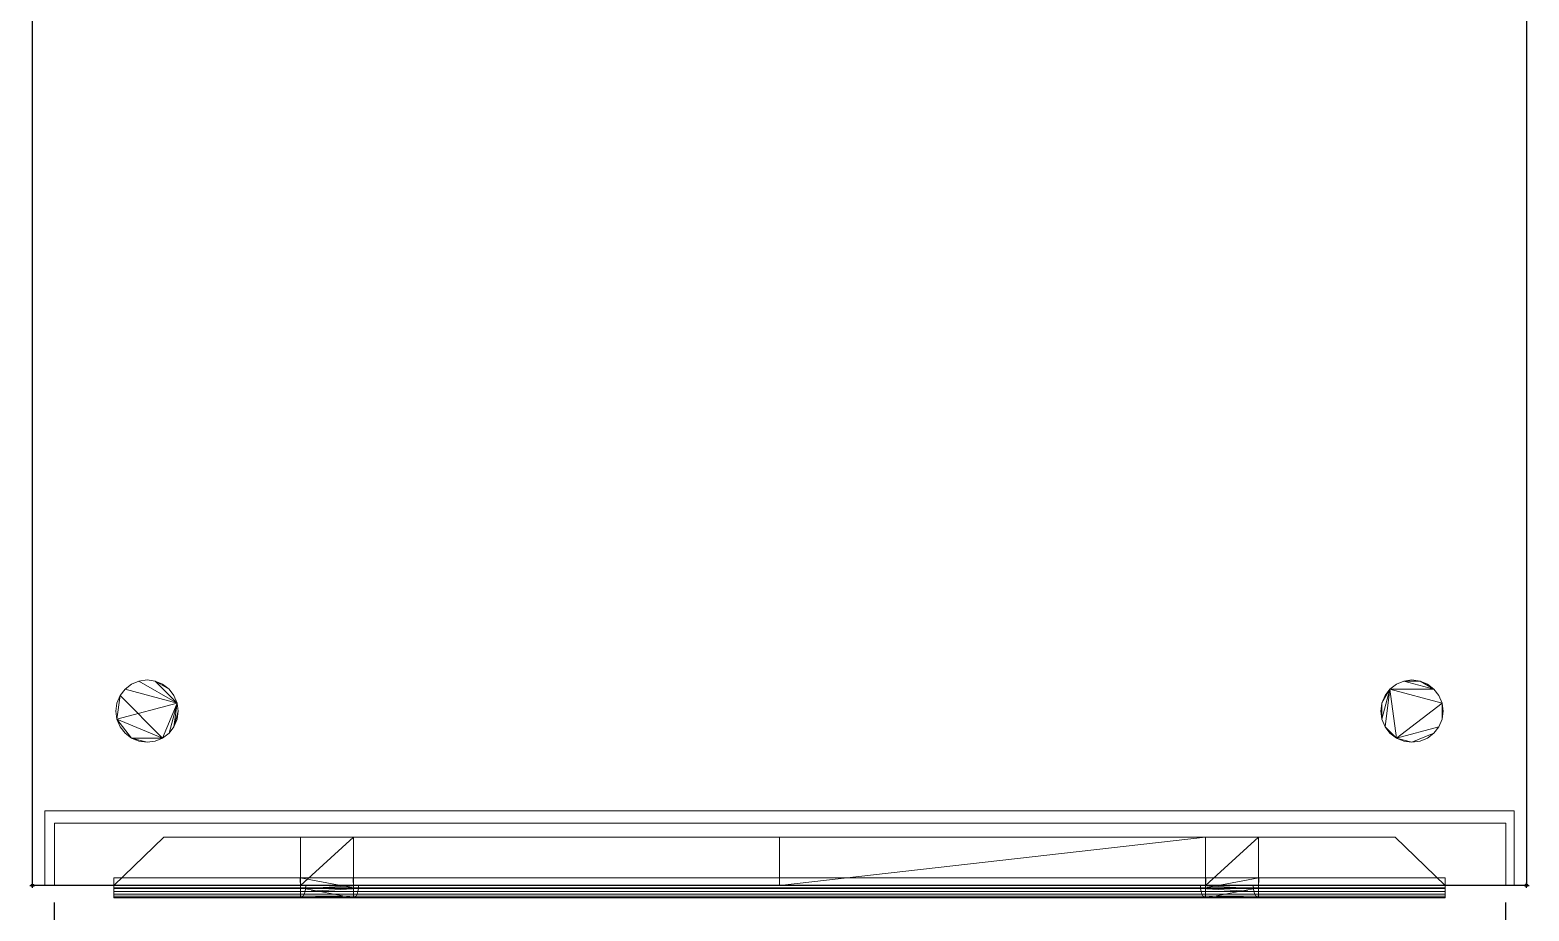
# Model space of a CAD drawing. Header units: millimetres. Extents: x -1 to 601, y -987 to 82.
# Drawn here: x -1 to 601, y -625 to -271 of the extents above; entities that cross this region are included whole.
import ezdxf

# ---------------------------------------------------------------- set-up
doc = ezdxf.new("R2010")
doc.units = ezdxf.units.MM
doc.header["$PDMODE"] = 34
doc.linetypes.add('NASCOSTA', pattern=[9.525, 6.35, -3.175])
for name, color, linetype in [('IQ_200_2D', 1, 'Continuous'), ('IQ_200_3D', 1, 'Continuous'), ('IQ_204_2D', 7, 'Continuous'), ('IQ_BLACK_3D', 250, 'Continuous'), ('IQ_BLUE_3D', 5, 'Continuous'), ('IQ_DARKGREY_3D', 252, 'Continuous'), ('IQ_INS_3D', 3, 'Continuous')]:
    doc.layers.add(name, color=color, linetype=linetype)

msp = doc.modelspace()

# ---------------------------------------------------------------- linework, layer by layer
at = {"layer": 'IQ_200_2D'}
for p, q in [((0, -615), (0, 0)), ((600, 0), (600, -615)), ((600, -615), (0, -615))]:
    msp.add_line(p, q, dxfattribs=at)
at = {"layer": 'IQ_204_2D', "linetype": 'NASCOSTA', "ltscale": 5}
for p, q in [((8.78, -987), (8.78, -615)), ((591.65, -987), (591.65, -615))]:
    msp.add_line(p, q, dxfattribs=at)
at = {"layer": 'IQ_INS_3D'}
for p in [(0, -615), (600, -615)]:
    msp.add_point(p, dxfattribs=at)

# ---------------------------------------------------------------- meshes
at = {"layer": 'IQ_200_3D', "lineweight": 9}
mesh = msp.add_polyface(dxfattribs=at)
corners = [(0, 0, 830), (0, -615, 830), (600, -615, 830), (600, 0, 830)]
mesh.append_faces([[corners[k] for k in face] for face in [(0, 1, 2, 3)]])
mesh = msp.add_polyface(dxfattribs=at)
corners = [(0, -615, 830), (0, 0, 830), (0, 0, 100), (0, -58, 100), (0, -58, 10), (0, -615, 10)]
mesh.append_faces([[corners[k] for k in face] for face in [(3, 0, 1, 2)]], dxfattribs={"vtx0": -1})
mesh.append_faces([[corners[k] for k in face] for face in [(5, 0, 3, 4)]], dxfattribs={"vtx1": -1})
mesh = msp.add_polyface(dxfattribs=at)
corners = [(600, 0, 830), (600, -615, 830), (600, -615, 10), (600, -58, 10), (600, -58, 100), (600, 0, 100)]
mesh.append_faces([[corners[k] for k in face] for face in [(0, 4, 5)]], dxfattribs={"vtx0": -1})
mesh.append_faces([[corners[k] for k in face] for face in [(4, 0, 1, 2)]], dxfattribs={"vtx0": -1, "vtx3": -1})
mesh.append_faces([[corners[k] for k in face] for face in [(3, 4, 2)]], dxfattribs={"vtx1": -1})
mesh = msp.add_polyface(dxfattribs=at)
corners = [(0, -615, 10), (0, -58, 10), (600, -58, 10), (600, -615, 10)]
mesh.append_faces([[corners[k] for k in face] for face in [(0, 1, 2, 3)]])
mesh = msp.add_polyface(dxfattribs=at)
corners = [(33.5, -114, 10), (33.93, -117.24, 10), (35.17, -120.25, 10), (37.16, -122.84, 10), (39.75, -124.83, 10), (42.76, -126.07, 10), (46, -126.5, 10), (49.24, -126.07, 10), (52.25, -124.83, 10), (54.84, -122.84, 10), (56.83, -120.25, 10), (58.07, -117.24, 10), (58.5, -114, 10), (58.07, -110.76, 10), (56.83, -107.75, 10), (54.84, -105.16, 10), (52.25, -103.17, 10), (49.24, -101.93, 10), (46, -101.5, 10), (42.76, -101.93, 10), (39.75, -103.17, 10), (37.16, -105.16, 10), (35.17, -107.75, 10), (33.93, -110.76, 10), (541.5, -114, 10), (541.93, -117.24, 10), (543.17, -120.25, 10), (545.16, -122.84, 10), (547.75, -124.83, 10), (550.76, -126.07, 10), (554, -126.5, 10), (557.24, -126.07, 10), (560.25, -124.83, 10), (562.84, -122.84, 10), (564.83, -120.25, 10), (566.07, -117.24, 10), (566.5, -114, 10), (566.07, -110.76, 10), (564.83, -107.75, 10), (562.84, -105.16, 10), (560.25, -103.17, 10), (557.24, -101.93, 10), (554, -101.5, 10), (550.76, -101.93, 10), (547.75, -103.17, 10), (545.16, -105.16, 10), (543.17, -107.75, 10), (541.93, -110.76, 10), (33.5, -545, 10), (33.93, -548.24, 10), (35.17, -551.25, 10), (37.16, -553.84, 10), (39.75, -555.83, 10), (42.76, -557.07, 10), (46, -557.5, 10), (49.24, -557.07, 10), (52.25, -555.83, 10), (54.84, -553.84, 10), (56.83, -551.25, 10), (58.07, -548.24, 10), (58.5, -545, 10), (58.07, -541.76, 10), (56.83, -538.75, 10), (54.84, -536.16, 10), (52.25, -534.17, 10), (49.24, -532.93, 10), (46, -532.5, 10), (42.76, -532.93, 10), (39.75, -534.17, 10), (37.16, -536.16, 10), (35.17, -538.75, 10), (33.93, -541.76, 10), (541.5, -545, 10), (541.93, -548.24, 10), (543.17, -551.25, 10), (545.16, -553.84, 10), (547.75, -555.83, 10), (550.76, -557.07, 10), (554, -557.5, 10), (557.24, -557.07, 10), (560.25, -555.83, 10), (562.84, -553.84, 10), (564.83, -551.25, 10), (566.07, -548.24, 10), (566.5, -545, 10), (566.07, -541.76, 10), (564.83, -538.75, 10), (562.84, -536.16, 10), (560.25, -534.17, 10), (557.24, -532.93, 10), (554, -532.5, 10), (550.76, -532.93, 10), (547.75, -534.17, 10), (545.16, -536.16, 10), (543.17, -538.75, 10), (541.93, -541.76, 10)]
mesh.append_faces([[corners[k] for k in face] for face in [(6, 4, 5), (17, 15, 16), (40, 38, 39), (38, 36, 37), (54, 52, 53), (65, 63, 64), (78, 76, 77), (95, 93, 94)]], dxfattribs={"vtx0": -1})
mesh.append_faces([[corners[k] for k in face] for face in [(19, 13, 17, 18), (67, 61, 65, 66), (89, 91, 87, 88)]], dxfattribs={"vtx0": -1, "vtx1": -1})
mesh.append_faces([[corners[k] for k in face] for face in [(20, 23, 4), (56, 49, 52), (93, 76, 85)]], dxfattribs={"vtx0": -1, "vtx1": -1, "vtx2": -1})
mesh.append_faces([[corners[k] for k in face] for face in [(33, 40, 25, 28), (33, 36, 38, 40)]], dxfattribs={"vtx0": -1, "vtx1": -1, "vtx2": -1, "vtx3": -1})
mesh.append_faces([[corners[k] for k in face] for face in [(20, 4, 8, 9), (61, 49, 56, 57)]], dxfattribs={"vtx0": -1, "vtx1": -1, "vtx3": -1})
mesh.append_faces([[corners[k] for k in face] for face in [(0, 3, 4, 23), (13, 19, 20), (61, 57, 58, 60), (93, 73, 74)]], dxfattribs={"vtx0": -1, "vtx2": -1})
mesh.append_faces([[corners[k] for k in face] for face in [(20, 9, 10, 13), (61, 69, 70, 49), (78, 81, 82, 76)]], dxfattribs={"vtx0": -1, "vtx2": -1, "vtx3": -1})
mesh.append_faces([[corners[k] for k in face] for face in [(35, 36, 33, 34), (90, 91, 89)]], dxfattribs={"vtx1": -1})
mesh.append_faces([[corners[k] for k in face] for face in [(92, 93, 87, 91)]], dxfattribs={"vtx1": -1, "vtx2": -1})
mesh.append_faces([[corners[k] for k in face] for face in [(40, 41, 46, 25), (82, 83, 85, 76)]], dxfattribs={"vtx1": -1, "vtx2": -1, "vtx3": -1})
mesh.append_faces([[corners[k] for k in face] for face in [(1, 2, 3, 0), (21, 22, 23, 20), (47, 24, 25, 46), (44, 45, 46, 43), (58, 59, 60), (71, 48, 49, 70), (79, 80, 81, 78), (83, 84, 85)]], dxfattribs={"vtx2": -1})
mesh.append_faces([[corners[k] for k in face] for face in [(6, 7, 8, 4), (13, 14, 15, 17), (28, 29, 30, 33), (41, 42, 43, 46), (54, 55, 56, 52), (61, 62, 63, 65), (67, 68, 69, 61), (74, 75, 76, 93), (85, 86, 87, 93), (95, 72, 73, 93)]], dxfattribs={"vtx2": -1, "vtx3": -1})
mesh.append_faces([[corners[k] for k in face] for face in [(10, 11, 12, 13), (30, 31, 32, 33), (25, 26, 27, 28), (49, 50, 51, 52)]], dxfattribs={"vtx3": -1})
mesh = msp.add_polyface(dxfattribs=at)
corners = [(33.5, -114, 0), (33.93, -110.76, 0), (35.17, -107.75, 0), (37.16, -105.16, 0), (39.75, -103.17, 0), (42.76, -101.93, 0), (46, -101.5, 0), (49.24, -101.93, 0), (52.25, -103.17, 0), (54.84, -105.16, 0), (56.83, -107.75, 0), (58.07, -110.76, 0), (58.5, -114, 0), (58.07, -117.24, 0), (56.83, -120.25, 0), (54.84, -122.84, 0), (52.25, -124.83, 0), (49.24, -126.07, 0), (46, -126.5, 0), (42.76, -126.07, 0), (39.75, -124.83, 0), (37.16, -122.84, 0), (35.17, -120.25, 0), (33.93, -117.24, 0), (541.5, -114, 0), (541.93, -110.76, 0), (543.17, -107.75, 0), (545.16, -105.16, 0), (547.75, -103.17, 0), (550.76, -101.93, 0), (554, -101.5, 0), (557.24, -101.93, 0), (560.25, -103.17, 0), (562.84, -105.16, 0), (564.83, -107.75, 0), (566.07, -110.76, 0), (566.5, -114, 0), (566.07, -117.24, 0), (564.83, -120.25, 0), (562.84, -122.84, 0), (560.25, -124.83, 0), (557.24, -126.07, 0), (554, -126.5, 0), (550.76, -126.07, 0), (547.75, -124.83, 0), (545.16, -122.84, 0), (543.17, -120.25, 0), (541.93, -117.24, 0), (33.5, -545, 0), (33.93, -541.76, 0), (35.17, -538.75, 0), (37.16, -536.16, 0), (39.75, -534.17, 0), (42.76, -532.93, 0), (46, -532.5, 0), (49.24, -532.93, 0), (52.25, -534.17, 0), (54.84, -536.16, 0), (56.83, -538.75, 0), (58.07, -541.76, 0), (58.5, -545, 0), (58.07, -548.24, 0), (56.83, -551.25, 0), (54.84, -553.84, 0), (52.25, -555.83, 0), (49.24, -557.07, 0), (46, -557.5, 0), (42.76, -557.07, 0), (39.75, -555.83, 0), (37.16, -553.84, 0), (35.17, -551.25, 0), (33.93, -548.24, 0), (541.5, -545, 0), (541.93, -541.76, 0), (543.17, -538.75, 0), (545.16, -536.16, 0), (547.75, -534.17, 0), (550.76, -532.93, 0), (554, -532.5, 0), (557.24, -532.93, 0), (560.25, -534.17, 0), (562.84, -536.16, 0), (564.83, -538.75, 0), (566.07, -541.76, 0), (566.5, -545, 0), (566.07, -548.24, 0), (564.83, -551.25, 0), (562.84, -553.84, 0), (560.25, -555.83, 0), (557.24, -557.07, 0), (554, -557.5, 0), (550.76, -557.07, 0), (547.75, -555.83, 0), (545.16, -553.84, 0), (543.17, -551.25, 0), (541.93, -548.24, 0)]
mesh.append_faces([[corners[k] for k in face] for face in [(9, 7, 8), (20, 18, 19), (39, 36, 37, 38), (42, 39, 40, 41), (57, 55, 56), (68, 66, 67), (81, 79, 80), (94, 92, 93), (92, 90, 91), (85, 83, 84)]], dxfattribs={"vtx0": -1})
mesh.append_faces([[corners[k] for k in face] for face in [(95, 75, 94)]], dxfattribs={"vtx0": -1, "vtx1": -1})
mesh.append_faces([[corners[k] for k in face] for face in [(11, 16, 20)]], dxfattribs={"vtx0": -1, "vtx1": -1, "vtx2": -1})
mesh.append_faces([[corners[k] for k in face] for face in [(47, 32, 39, 44), (71, 50, 64, 68), (75, 83, 92, 94)]], dxfattribs={"vtx0": -1, "vtx1": -1, "vtx2": -1, "vtx3": -1})
mesh.append_faces([[corners[k] for k in face] for face in [(0, 20, 21)]], dxfattribs={"vtx0": -1, "vtx2": -1})
mesh.append_faces([[corners[k] for k in face] for face in [(20, 0, 1, 4), (26, 31, 32, 47), (83, 85, 86, 92)]], dxfattribs={"vtx0": -1, "vtx2": -1, "vtx3": -1})
mesh.append_faces([[corners[k] for k in face] for face in [(11, 14, 15, 16), (59, 62, 63, 64), (81, 75, 76, 77)]], dxfattribs={"vtx0": -1, "vtx3": -1})
mesh.append_faces([[corners[k] for k in face] for face in [(3, 4, 1, 2), (72, 73, 95)]], dxfattribs={"vtx1": -1})
mesh.append_faces([[corners[k] for k in face] for face in [(4, 5, 11, 20), (50, 51, 59, 64), (86, 87, 90, 92)]], dxfattribs={"vtx1": -1, "vtx2": -1, "vtx3": -1})
mesh.append_faces([[corners[k] for k in face] for face in [(12, 13, 14, 11), (45, 46, 47, 44), (60, 61, 62, 59), (69, 70, 71, 68)]], dxfattribs={"vtx2": -1})
mesh.append_faces([[corners[k] for k in face] for face in [(5, 6, 7, 11), (9, 10, 11, 7), (16, 17, 18, 20), (29, 30, 31, 26), (32, 33, 34, 39), (34, 35, 36, 39), (42, 43, 44, 39), (53, 54, 55, 59), (57, 58, 59, 55), (51, 52, 53, 59), (64, 65, 66, 68), (77, 78, 79, 81), (81, 82, 83, 75), (73, 74, 75, 95)]], dxfattribs={"vtx2": -1, "vtx3": -1})
mesh.append_faces([[corners[k] for k in face] for face in [(21, 22, 23, 0), (26, 27, 28, 29), (47, 24, 25, 26), (71, 48, 49, 50), (87, 88, 89, 90)]], dxfattribs={"vtx3": -1})
mesh = msp.add_polyface(dxfattribs=at)
corners = [(33.5, -545, 10), (33.93, -541.76, 10), (35.17, -538.75, 10), (37.16, -536.16, 10), (39.75, -534.17, 10), (42.76, -532.93, 10), (46, -532.5, 10), (49.24, -532.93, 10), (52.25, -534.17, 10), (54.84, -536.16, 10), (56.83, -538.75, 10), (58.07, -541.76, 10), (58.5, -545, 10), (58.5, -545, 0), (58.07, -541.76, 0), (56.83, -538.75, 0), (54.84, -536.16, 0), (52.25, -534.17, 0), (49.24, -532.93, 0), (46, -532.5, 0), (42.76, -532.93, 0), (39.75, -534.17, 0), (37.16, -536.16, 0), (35.17, -538.75, 0), (33.93, -541.76, 0), (33.5, -545, 0)]
mesh.append_faces([[corners[k] for k in face] for face in [(13, 14, 11, 12), (0, 1, 24, 25)]], dxfattribs={"vtx1": -1})
mesh.append_faces([[corners[k] for k in face] for face in [(14, 15, 10, 11), (16, 17, 8, 9), (15, 16, 9, 10), (17, 18, 7, 8), (6, 7, 18, 19), (19, 20, 5, 6), (20, 21, 4, 5), (22, 23, 2, 3), (21, 22, 3, 4), (23, 24, 1, 2)]], dxfattribs={"vtx1": -1, "vtx3": -1})
mesh = msp.add_polyface(dxfattribs=at)
corners = [(541.5, -545, 10), (541.93, -541.76, 10), (543.17, -538.75, 10), (545.16, -536.16, 10), (547.75, -534.17, 10), (550.76, -532.93, 10), (554, -532.5, 10), (557.24, -532.93, 10), (560.25, -534.17, 10), (562.84, -536.16, 10), (564.83, -538.75, 10), (566.07, -541.76, 10), (566.5, -545, 10), (566.5, -545, 0), (566.07, -541.76, 0), (564.83, -538.75, 0), (562.84, -536.16, 0), (560.25, -534.17, 0), (557.24, -532.93, 0), (554, -532.5, 0), (550.76, -532.93, 0), (547.75, -534.17, 0), (545.16, -536.16, 0), (543.17, -538.75, 0), (541.93, -541.76, 0), (541.5, -545, 0)]
mesh.append_faces([[corners[k] for k in face] for face in [(13, 14, 11, 12), (0, 1, 24, 25)]], dxfattribs={"vtx1": -1})
mesh.append_faces([[corners[k] for k in face] for face in [(14, 15, 10, 11), (16, 17, 8, 9), (15, 16, 9, 10), (17, 18, 7, 8), (6, 7, 18, 19), (19, 20, 5, 6), (20, 21, 4, 5), (22, 23, 2, 3), (21, 22, 3, 4), (23, 24, 1, 2)]], dxfattribs={"vtx1": -1, "vtx3": -1})
mesh = msp.add_polyface(dxfattribs=at)
corners = [(58.5, -545, 10), (58.07, -548.24, 10), (56.83, -551.25, 10), (54.84, -553.84, 10), (52.25, -555.83, 10), (49.24, -557.07, 10), (46, -557.5, 10), (42.76, -557.07, 10), (39.75, -555.83, 10), (37.16, -553.84, 10), (35.17, -551.25, 10), (33.93, -548.24, 10), (33.5, -545, 10), (33.5, -545, 0), (33.93, -548.24, 0), (35.17, -551.25, 0), (37.16, -553.84, 0), (39.75, -555.83, 0), (42.76, -557.07, 0), (46, -557.5, 0), (49.24, -557.07, 0), (52.25, -555.83, 0), (54.84, -553.84, 0), (56.83, -551.25, 0), (58.07, -548.24, 0), (58.5, -545, 0)]
mesh.append_faces([[corners[k] for k in face] for face in [(13, 14, 11, 12), (0, 1, 24, 25)]], dxfattribs={"vtx1": -1})
mesh.append_faces([[corners[k] for k in face] for face in [(14, 15, 10, 11), (16, 17, 8, 9), (15, 16, 9, 10), (17, 18, 7, 8), (6, 7, 18, 19), (19, 20, 5, 6), (20, 21, 4, 5), (22, 23, 2, 3), (21, 22, 3, 4), (23, 24, 1, 2)]], dxfattribs={"vtx1": -1, "vtx3": -1})
mesh = msp.add_polyface(dxfattribs=at)
corners = [(566.5, -545, 10), (566.07, -548.24, 10), (564.83, -551.25, 10), (562.84, -553.84, 10), (560.25, -555.83, 10), (557.24, -557.07, 10), (554, -557.5, 10), (550.76, -557.07, 10), (547.75, -555.83, 10), (545.16, -553.84, 10), (543.17, -551.25, 10), (541.93, -548.24, 10), (541.5, -545, 10), (541.5, -545, 0), (541.93, -548.24, 0), (543.17, -551.25, 0), (545.16, -553.84, 0), (547.75, -555.83, 0), (550.76, -557.07, 0), (554, -557.5, 0), (557.24, -557.07, 0), (560.25, -555.83, 0), (562.84, -553.84, 0), (564.83, -551.25, 0), (566.07, -548.24, 0), (566.5, -545, 0)]
mesh.append_faces([[corners[k] for k in face] for face in [(13, 14, 11, 12), (0, 1, 24, 25)]], dxfattribs={"vtx1": -1})
mesh.append_faces([[corners[k] for k in face] for face in [(14, 15, 10, 11), (16, 17, 8, 9), (15, 16, 9, 10), (17, 18, 7, 8), (6, 7, 18, 19), (19, 20, 5, 6), (20, 21, 4, 5), (22, 23, 2, 3), (21, 22, 3, 4), (23, 24, 1, 2)]], dxfattribs={"vtx1": -1, "vtx3": -1})
mesh = msp.add_polyface(dxfattribs=at)
corners = [(5, -585, 773.22), (5, -585, 315.19), (595, -585, 315.19), (595, -585, 773.22)]
mesh.append_faces([[corners[k] for k in face] for face in [(0, 1, 2, 3)]])
mesh = msp.add_polyface(dxfattribs=at)
corners = [(5, -585, 315.19), (5, -615, 315.19), (595, -615, 315.19), (595, -585, 315.19)]
mesh.append_faces([[corners[k] for k in face] for face in [(0, 1, 2, 3)]])
mesh = msp.add_polyface(dxfattribs=at)
corners = [(5, -585, 773.22), (5, -615, 773.22), (5, -615, 315.19), (5, -585, 315.19)]
mesh.append_faces([[corners[k] for k in face] for face in [(0, 1, 2, 3)]])
mesh = msp.add_polyface(dxfattribs=at)
corners = [(595, -585, 773.22), (595, -615, 773.22), (5, -615, 773.22), (5, -585, 773.22)]
mesh.append_faces([[corners[k] for k in face] for face in [(0, 1, 2, 3)]])
mesh = msp.add_polyface(dxfattribs=at)
corners = [(595, -585, 315.19), (595, -615, 315.19), (595, -615, 773.22), (595, -585, 773.22)]
mesh.append_faces([[corners[k] for k in face] for face in [(0, 1, 2, 3)]])
mesh = msp.add_polyface(dxfattribs=at)
corners = [(8.78, -615, 319.31), (8.78, -615, 770), (8.78, -590, 770), (8.78, -590, 319.31)]
mesh.append_faces([[corners[k] for k in face] for face in [(0, 1, 2, 3)]])
mesh = msp.add_polyface(dxfattribs=at)
corners = [(591.65, -615, 319.31), (8.78, -615, 319.31), (8.78, -590, 319.31), (591.65, -590, 319.31)]
mesh.append_faces([[corners[k] for k in face] for face in [(0, 1, 2, 3)]])
mesh = msp.add_polyface(dxfattribs=at)
corners = [(591.65, -590, 770), (8.78, -590, 770), (8.78, -615, 770), (591.65, -615, 770)]
mesh.append_faces([[corners[k] for k in face] for face in [(0, 1, 2, 3)]])
mesh = msp.add_polyface(dxfattribs=at)
corners = [(591.65, -590, 319.31), (8.78, -590, 319.31), (8.78, -590, 770), (591.65, -590, 770)]
mesh.append_faces([[corners[k] for k in face] for face in [(0, 1, 2, 3)]])
mesh = msp.add_polyface(dxfattribs=at)
corners = [(107.69, -595.57, 738.94), (107.69, -615, 741.44), (32.69, -615, 741.44), (52.69, -595.57, 738.94)]
mesh.append_faces([[corners[k] for k in face] for face in [(0, 1, 2, 3)]])
mesh = msp.add_polyface(dxfattribs=at)
corners = [(52.69, -595.57, 738.94), (32.69, -615, 741.44), (32.69, -615, 676.44), (52.69, -595.57, 696.44)]
mesh.append_faces([[corners[k] for k in face] for face in [(0, 1, 2, 3)]])
mesh = msp.add_polyface(dxfattribs=at)
corners = [(52.69, -595.57, 696.44), (32.69, -615, 676.44), (300, -615, 676.44), (300, -595.57, 696.44)]
mesh.append_faces([[corners[k] for k in face] for face in [(0, 1, 2, 3)]])
mesh = msp.add_polyface(dxfattribs=at)
corners = [(300, -595.57, 696.44), (547.31, -595.57, 696.44), (547.31, -595.57, 738.94), (492.31, -595.57, 738.94), (471.1, -595.57, 717.72), (128.9, -595.57, 717.72), (107.69, -595.57, 738.94), (52.69, -595.57, 738.94), (52.69, -595.57, 696.44)]
mesh.append_faces([[corners[k] for k in face] for face in [(0, 5, 8)]], dxfattribs={"vtx0": -1, "vtx1": -1})
mesh.append_faces([[corners[k] for k in face] for face in [(0, 1, 4, 5)]], dxfattribs={"vtx1": -1, "vtx3": -1})
mesh.append_faces([[corners[k] for k in face] for face in [(6, 7, 8, 5)]], dxfattribs={"vtx2": -1})
mesh.append_faces([[corners[k] for k in face] for face in [(1, 2, 3, 4)]], dxfattribs={"vtx3": -1})
mesh = msp.add_polyface(dxfattribs=at)
corners = [(128.9, -595.57, 717.72), (128.9, -615, 720.22), (107.69, -615, 741.44), (107.69, -595.57, 738.94)]
mesh.append_faces([[corners[k] for k in face] for face in [(0, 1, 2), (2, 3, 0)]], dxfattribs={"vtx2": -1})
mesh = msp.add_polyface(dxfattribs=at)
corners = [(471.1, -595.57, 717.72), (300, -615, 720.22), (128.9, -615, 720.22), (128.9, -595.57, 717.72)]
mesh.append_faces([[corners[k] for k in face] for face in [(0, 1, 2, 3)]])
mesh = msp.add_polyface(dxfattribs=at)
corners = [(300, -595.57, 696.44), (300, -615, 676.44), (567.31, -615, 676.44), (547.31, -595.57, 696.44)]
mesh.append_faces([[corners[k] for k in face] for face in [(0, 1, 2, 3)]])
mesh = msp.add_polyface(dxfattribs=at)
corners = [(471.1, -615, 720.22), (300, -615, 720.22), (471.1, -595.57, 717.72)]
mesh.append_faces([[corners[k] for k in face] for face in [(0, 1, 2)]])
mesh = msp.add_polyface(dxfattribs=at)
corners = [(492.31, -595.57, 738.94), (492.31, -615, 741.44), (471.1, -615, 720.22), (471.1, -595.57, 717.72)]
mesh.append_faces([[corners[k] for k in face] for face in [(0, 1, 2), (2, 3, 0)]], dxfattribs={"vtx2": -1})
mesh = msp.add_polyface(dxfattribs=at)
corners = [(547.31, -595.57, 738.94), (567.31, -615, 741.44), (492.31, -615, 741.44), (492.31, -595.57, 738.94)]
mesh.append_faces([[corners[k] for k in face] for face in [(0, 1, 2, 3)]])
mesh = msp.add_polyface(dxfattribs=at)
corners = [(547.31, -595.57, 696.44), (567.31, -615, 676.44), (567.31, -615, 741.44), (547.31, -595.57, 738.94)]
mesh.append_faces([[corners[k] for k in face] for face in [(0, 1, 2, 3)]])
mesh = msp.add_polyface(dxfattribs=at)
corners = [(591.65, -590, 770), (591.65, -615, 770), (591.65, -615, 319.31), (591.65, -590, 319.31)]
mesh.append_faces([[corners[k] for k in face] for face in [(0, 1, 2, 3)]])
mesh = msp.add_polyface(dxfattribs=at)
corners = [(32.69, -615, 746.44), (32.69, -615, 741.44), (32.69, -611.94, 741.04), (32.69, -615.96, 741.4), (32.69, -620, 741.44), (32.69, -619.83, 742.73), (32.69, -619.33, 743.94), (32.69, -618.54, 744.97), (32.69, -617.5, 745.77), (32.69, -616.29, 746.27)]
mesh.append_faces([[corners[k] for k in face] for face in [(3, 1, 2)]], dxfattribs={"vtx0": -1})
mesh.append_faces([[corners[k] for k in face] for face in [(8, 9, 3, 7), (6, 7, 3)]], dxfattribs={"vtx1": -1, "vtx2": -1})
mesh.append_faces([[corners[k] for k in face] for face in [(9, 0, 1, 3)]], dxfattribs={"vtx2": -1, "vtx3": -1})
mesh.append_faces([[corners[k] for k in face] for face in [(3, 4, 5, 6)]], dxfattribs={"vtx3": -1})
mesh = msp.add_polyface(dxfattribs=at)
corners = [(32.69, -615, 741.44), (107.69, -615, 741.44), (107.53, -611.94, 741.04), (32.69, -611.94, 741.04)]
mesh.append_faces([[corners[k] for k in face] for face in [(0, 1, 2, 3)]])
mesh = msp.add_polyface(dxfattribs=at)
corners = [(32.69, -620, 741.44), (32.69, -615.96, 741.4), (32.69, -611.94, 741.04), (107.53, -611.94, 741.04), (107.67, -615.96, 741.4), (107.69, -620, 741.44)]
mesh.append_faces([[corners[k] for k in face] for face in [(1, 2, 3, 4), (4, 5, 0, 1)]], dxfattribs={"vtx3": -1})
mesh = msp.add_polyface(dxfattribs=at)
corners = [(107.69, -615, 741.44), (128.9, -615, 720.22), (128.74, -611.94, 719.83), (107.53, -611.94, 741.04)]
mesh.append_faces([[corners[k] for k in face] for face in [(0, 1, 2, 3)]])
mesh = msp.add_polyface(dxfattribs=at)
corners = [(107.69, -620, 741.44), (107.67, -615.96, 741.4), (107.53, -611.94, 741.04), (128.74, -611.94, 719.83), (128.89, -615.96, 720.19), (128.9, -620, 720.22)]
mesh.append_faces([[corners[k] for k in face] for face in [(4, 2, 3)]], dxfattribs={"vtx0": -1})
mesh.append_faces([[corners[k] for k in face] for face in [(0, 1, 5)]], dxfattribs={"vtx1": -1})
mesh.append_faces([[corners[k] for k in face] for face in [(1, 2, 4), (4, 5, 1)]], dxfattribs={"vtx1": -1, "vtx2": -1})
mesh = msp.add_polyface(dxfattribs=at)
corners = [(128.9, -615, 720.22), (471.1, -615, 720.22), (471.26, -611.94, 719.83), (128.74, -611.94, 719.83)]
mesh.append_faces([[corners[k] for k in face] for face in [(0, 1, 2, 3)]])
mesh = msp.add_polyface(dxfattribs=at)
corners = [(128.9, -620, 720.22), (128.89, -615.96, 720.19), (128.74, -611.94, 719.83), (471.26, -611.94, 719.83), (471.11, -615.96, 720.19), (471.1, -620, 720.22)]
mesh.append_faces([[corners[k] for k in face] for face in [(1, 2, 3, 4), (4, 5, 0, 1)]], dxfattribs={"vtx3": -1})
mesh = msp.add_polyface(dxfattribs=at)
corners = [(471.1, -615, 720.22), (492.31, -615, 741.44), (492.47, -611.94, 741.04), (471.26, -611.94, 719.83)]
mesh.append_faces([[corners[k] for k in face] for face in [(0, 1, 2, 3)]])
mesh = msp.add_polyface(dxfattribs=at)
corners = [(471.1, -620, 720.22), (471.11, -615.96, 720.19), (471.26, -611.94, 719.83), (492.47, -611.94, 741.04), (492.33, -615.96, 741.4), (492.31, -620, 741.44)]
mesh.append_faces([[corners[k] for k in face] for face in [(3, 1, 2)]], dxfattribs={"vtx0": -1})
mesh.append_faces([[corners[k] for k in face] for face in [(4, 1, 3), (1, 4, 0)]], dxfattribs={"vtx0": -1, "vtx1": -1})
mesh.append_faces([[corners[k] for k in face] for face in [(5, 0, 4)]], dxfattribs={"vtx1": -1})
mesh = msp.add_polyface(dxfattribs=at)
corners = [(492.31, -615, 741.44), (567.31, -615, 741.44), (567.31, -611.94, 741.04), (492.47, -611.94, 741.04)]
mesh.append_faces([[corners[k] for k in face] for face in [(0, 1, 2, 3)]])
mesh = msp.add_polyface(dxfattribs=at)
corners = [(492.31, -620, 741.44), (492.33, -615.96, 741.4), (492.47, -611.94, 741.04), (567.31, -611.94, 741.04), (567.31, -615.96, 741.4), (567.31, -620, 741.44)]
mesh.append_faces([[corners[k] for k in face] for face in [(1, 4, 5, 0)]], dxfattribs={"vtx0": -1})
mesh.append_faces([[corners[k] for k in face] for face in [(2, 3, 4, 1)]], dxfattribs={"vtx2": -1})
mesh = msp.add_polyface(dxfattribs=at)
corners = [(567.31, -615, 746.44), (567.31, -616.29, 746.27), (567.31, -617.5, 745.77), (567.31, -618.54, 744.97), (567.31, -619.33, 743.94), (567.31, -619.83, 742.73), (567.31, -620, 741.44), (567.31, -615.96, 741.4), (567.31, -611.94, 741.04), (567.31, -615, 741.44)]
mesh.append_faces([[corners[k] for k in face] for face in [(7, 1, 2, 3), (7, 3, 4, 5)]], dxfattribs={"vtx0": -1, "vtx3": -1})
mesh.append_faces([[corners[k] for k in face] for face in [(8, 9, 7), (6, 7, 5)]], dxfattribs={"vtx1": -1})
mesh.append_faces([[corners[k] for k in face] for face in [(9, 0, 1, 7)]], dxfattribs={"vtx2": -1, "vtx3": -1})
mesh = msp.add_polyface(dxfattribs=at)
corners = [(5, -615, 773.22), (0, -615, 773.22), (0, -615, 10), (600, -615, 10), (600, -615, 773.22), (595, -615, 773.22), (595, -615, 315.19), (5, -615, 315.19)]
mesh.append_faces([[corners[k] for k in face] for face in [(7, 2, 3, 6)]], dxfattribs={"vtx0": -1, "vtx2": -1})
mesh.append_faces([[corners[k] for k in face] for face in [(4, 5, 6, 3)]], dxfattribs={"vtx2": -1})
mesh.append_faces([[corners[k] for k in face] for face in [(7, 0, 1, 2)]], dxfattribs={"vtx3": -1})
mesh = msp.add_polyface(dxfattribs=at)
corners = [(591.65, -615, 319.31), (591.65, -615, 770), (8.78, -615, 770), (8.78, -615, 319.31), (567.31, -615, 676.44), (300, -615, 676.44), (32.69, -615, 676.44), (32.69, -615, 741.44), (107.69, -615, 741.44), (128.9, -615, 720.22), (300, -615, 720.22), (471.1, -615, 720.22), (492.31, -615, 741.44), (567.31, -615, 741.44)]
mesh.append_faces([[corners[k] for k in face] for face in [(12, 10, 11)]], dxfattribs={"vtx0": -1})
mesh.append_faces([[corners[k] for k in face] for face in [(13, 1, 12)]], dxfattribs={"vtx0": -1, "vtx1": -1})
mesh.append_faces([[corners[k] for k in face] for face in [(2, 8, 10, 1), (12, 1, 10)]], dxfattribs={"vtx0": -1, "vtx1": -1, "vtx2": -1})
mesh.append_faces([[corners[k] for k in face] for face in [(3, 5, 6), (2, 7, 8), (0, 4, 5, 3), (4, 0, 1, 13)]], dxfattribs={"vtx0": -1, "vtx2": -1})
mesh.append_faces([[corners[k] for k in face] for face in [(2, 3, 6, 7)]], dxfattribs={"vtx1": -1, "vtx3": -1})
mesh.append_faces([[corners[k] for k in face] for face in [(8, 9, 10)]], dxfattribs={"vtx2": -1})
mesh = msp.add_polyface(dxfattribs=at)
corners = [(32.69, -615, 741.44), (32.69, -615, 746.44), (109.76, -615, 746.44), (130.97, -615, 725.22), (469.03, -615, 725.22), (490.24, -615, 746.44), (567.31, -615, 746.44), (567.31, -615, 741.44), (492.31, -615, 741.44), (471.1, -615, 720.22), (128.9, -615, 720.22), (107.69, -615, 741.44)]
mesh.append_faces([[corners[k] for k in face] for face in [(8, 5, 6, 7)]], dxfattribs={"vtx0": -1})
mesh.append_faces([[corners[k] for k in face] for face in [(3, 10, 11, 2)]], dxfattribs={"vtx0": -1, "vtx2": -1})
mesh.append_faces([[corners[k] for k in face] for face in [(9, 10, 3, 4), (8, 9, 4, 5)]], dxfattribs={"vtx1": -1, "vtx3": -1})
mesh.append_faces([[corners[k] for k in face] for face in [(11, 0, 1, 2)]], dxfattribs={"vtx3": -1})
mesh = msp.add_polyface(dxfattribs=at)
corners = [(32.69, -615, 746.44), (32.69, -616.29, 746.27), (32.69, -617.5, 745.77), (32.69, -618.54, 744.97), (32.69, -619.33, 743.94), (32.69, -619.83, 742.73), (32.69, -620, 741.44), (107.69, -620, 741.44), (108.22, -619.83, 742.73), (108.72, -619.33, 743.94), (109.15, -618.54, 744.97), (109.48, -617.5, 745.77), (109.69, -616.29, 746.27), (109.76, -615, 746.44)]
mesh.append_faces([[corners[k] for k in face] for face in [(7, 8, 5, 6)]], dxfattribs={"vtx1": -1})
mesh.append_faces([[corners[k] for k in face] for face in [(8, 9, 4, 5), (3, 4, 9, 10), (11, 12, 1, 2), (2, 3, 10, 11)]], dxfattribs={"vtx1": -1, "vtx3": -1})
mesh.append_faces([[corners[k] for k in face] for face in [(12, 13, 0, 1)]], dxfattribs={"vtx3": -1})
mesh = msp.add_polyface(dxfattribs=at)
corners = [(109.76, -615, 746.44), (109.69, -616.29, 746.27), (109.48, -617.5, 745.77), (109.15, -618.54, 744.97), (108.72, -619.33, 743.94), (108.22, -619.83, 742.73), (107.69, -620, 741.44), (128.9, -620, 720.22), (129.44, -619.83, 721.52), (129.94, -619.33, 722.72), (130.37, -618.54, 723.76), (130.7, -617.5, 724.55), (130.9, -616.29, 725.05), (130.97, -615, 725.22)]
mesh.append_faces([[corners[k] for k in face] for face in [(6, 8, 5)]], dxfattribs={"vtx0": -1, "vtx1": -1})
mesh.append_faces([[corners[k] for k in face] for face in [(10, 3, 4, 9), (11, 2, 3, 10)]], dxfattribs={"vtx0": -1, "vtx2": -1})
mesh.append_faces([[corners[k] for k in face] for face in [(7, 8, 6), (0, 1, 13)]], dxfattribs={"vtx1": -1})
mesh.append_faces([[corners[k] for k in face] for face in [(8, 9, 5), (4, 5, 9), (12, 13, 1), (11, 12, 2), (1, 2, 12)]], dxfattribs={"vtx1": -1, "vtx2": -1})
mesh = msp.add_polyface(dxfattribs=at)
corners = [(130.97, -615, 725.22), (130.9, -616.29, 725.05), (130.7, -617.5, 724.55), (130.37, -618.54, 723.76), (129.94, -619.33, 722.72), (129.44, -619.83, 721.52), (128.9, -620, 720.22), (471.1, -620, 720.22), (470.56, -619.83, 721.52), (470.06, -619.33, 722.72), (469.63, -618.54, 723.76), (469.3, -617.5, 724.55), (469.1, -616.29, 725.05), (469.03, -615, 725.22)]
mesh.append_faces([[corners[k] for k in face] for face in [(7, 8, 5, 6), (0, 1, 12, 13)]], dxfattribs={"vtx1": -1})
mesh.append_faces([[corners[k] for k in face] for face in [(8, 9, 4, 5), (3, 4, 9, 10), (11, 12, 1, 2), (10, 11, 2, 3)]], dxfattribs={"vtx1": -1, "vtx3": -1})
mesh = msp.add_polyface(dxfattribs=at)
corners = [(469.03, -615, 725.22), (469.1, -616.29, 725.05), (469.3, -617.5, 724.55), (469.63, -618.54, 723.76), (470.06, -619.33, 722.72), (470.56, -619.83, 721.52), (471.1, -620, 720.22), (492.31, -620, 741.44), (491.78, -619.83, 742.73), (491.28, -619.33, 743.94), (490.85, -618.54, 744.97), (490.52, -617.5, 745.77), (490.31, -616.29, 746.27), (490.24, -615, 746.44)]
mesh.append_faces([[corners[k] for k in face] for face in [(0, 12, 13)]], dxfattribs={"vtx0": -1})
mesh.append_faces([[corners[k] for k in face] for face in [(2, 11, 1)]], dxfattribs={"vtx0": -1, "vtx1": -1})
mesh.append_faces([[corners[k] for k in face] for face in [(4, 8, 9), (5, 7, 8), (8, 4, 5), (1, 11, 12)]], dxfattribs={"vtx0": -1, "vtx2": -1})
mesh.append_faces([[corners[k] for k in face] for face in [(6, 7, 5)]], dxfattribs={"vtx1": -1})
mesh.append_faces([[corners[k] for k in face] for face in [(0, 1, 12)]], dxfattribs={"vtx1": -1, "vtx2": -1})
mesh.append_faces([[corners[k] for k in face] for face in [(3, 4, 9, 10), (2, 3, 10, 11)]], dxfattribs={"vtx1": -1, "vtx3": -1})
mesh = msp.add_polyface(dxfattribs=at)
corners = [(490.24, -615, 746.44), (490.31, -616.29, 746.27), (490.52, -617.5, 745.77), (490.85, -618.54, 744.97), (491.28, -619.33, 743.94), (491.78, -619.83, 742.73), (492.31, -620, 741.44), (567.31, -620, 741.44), (567.31, -619.83, 742.73), (567.31, -619.33, 743.94), (567.31, -618.54, 744.97), (567.31, -617.5, 745.77), (567.31, -616.29, 746.27), (567.31, -615, 746.44)]
mesh.append_faces([[corners[k] for k in face] for face in [(1, 12, 13, 0)]], dxfattribs={"vtx0": -1})
mesh.append_faces([[corners[k] for k in face] for face in [(5, 8, 9, 4), (10, 3, 4, 9), (2, 11, 12, 1), (3, 10, 11, 2)]], dxfattribs={"vtx0": -1, "vtx2": -1})
mesh.append_faces([[corners[k] for k in face] for face in [(6, 7, 8, 5)]], dxfattribs={"vtx2": -1})
at = {"layer": 'IQ_BLACK_3D', "lineweight": 9}
mesh = msp.add_polyface(dxfattribs=at)
corners = [(600, -615, 792.97), (600, -615, 830), (0, -615, 830), (0, -615, 792.97), (70.7, -615, 792.97), (72.76, -615, 792.69), (74.68, -615, 791.9), (76.33, -615, 790.63), (81.26, -615, 785.71), (83.02, -615, 784.36), (85.07, -615, 783.51), (87.28, -615, 783.22), (497.72, -615, 783.22), (499.93, -615, 783.51), (501.98, -615, 784.36), (503.74, -615, 785.71), (508.67, -615, 790.63), (510.32, -615, 791.9), (512.24, -615, 792.69), (514.3, -615, 792.97), (325.18, -615, 816.85), (325.18, -615, 792.97), (274.82, -615, 792.97), (274.82, -615, 816.85)]
mesh.append_faces([[corners[k] for k in face] for face in [(10, 8, 9)]], dxfattribs={"vtx0": -1})
mesh.append_faces([[corners[k] for k in face] for face in [(6, 23, 5)]], dxfattribs={"vtx0": -1, "vtx1": -1})
mesh.append_faces([[corners[k] for k in face] for face in [(5, 23, 2, 4), (18, 1, 20, 17)]], dxfattribs={"vtx0": -1, "vtx1": -1, "vtx2": -1})
mesh.append_faces([[corners[k] for k in face] for face in [(2, 23, 20, 1), (12, 21, 22, 11), (11, 7, 8, 10)]], dxfattribs={"vtx0": -1, "vtx2": -1})
mesh.append_faces([[corners[k] for k in face] for face in [(11, 22, 23, 6)]], dxfattribs={"vtx0": -1, "vtx2": -1, "vtx3": -1})
mesh.append_faces([[corners[k] for k in face] for face in [(3, 4, 2)]], dxfattribs={"vtx1": -1})
mesh.append_faces([[corners[k] for k in face] for face in [(18, 19, 1), (6, 7, 11), (16, 17, 12), (15, 16, 12)]], dxfattribs={"vtx1": -1, "vtx2": -1})
mesh.append_faces([[corners[k] for k in face] for face in [(20, 21, 12, 17)]], dxfattribs={"vtx1": -1, "vtx2": -1, "vtx3": -1})
mesh.append_faces([[corners[k] for k in face] for face in [(19, 0, 1), (13, 14, 15, 12)]], dxfattribs={"vtx2": -1})
at = {"layer": 'IQ_BLUE_3D', "lineweight": 9}
mesh = msp.add_polyface(dxfattribs=at)
corners = [(5, -615, 773.22), (595, -615, 773.22), (600, -615, 773.22), (600, -615, 792.97), (514.3, -615, 792.97), (512.24, -615, 792.69), (510.32, -615, 791.9), (508.67, -615, 790.63), (503.74, -615, 785.71), (501.98, -615, 784.36), (499.93, -615, 783.51), (497.72, -615, 783.22), (87.28, -615, 783.22), (85.07, -615, 783.51), (83.02, -615, 784.36), (81.26, -615, 785.71), (76.33, -615, 790.63), (74.68, -615, 791.9), (72.76, -615, 792.69), (70.7, -615, 792.97), (0, -615, 792.97), (0, -615, 773.22)]
mesh.append_faces([[corners[k] for k in face] for face in [(7, 4, 5, 6), (0, 19, 20, 21)]], dxfattribs={"vtx0": -1})
mesh.append_faces([[corners[k] for k in face] for face in [(8, 4, 7), (1, 11, 0)]], dxfattribs={"vtx0": -1, "vtx1": -1})
mesh.append_faces([[corners[k] for k in face] for face in [(1, 10, 11)]], dxfattribs={"vtx0": -1, "vtx2": -1})
mesh.append_faces([[corners[k] for k in face] for face in [(3, 4, 1, 2)]], dxfattribs={"vtx1": -1})
mesh.append_faces([[corners[k] for k in face] for face in [(13, 14, 0), (12, 13, 0, 11), (14, 15, 0), (9, 10, 1)]], dxfattribs={"vtx1": -1, "vtx2": -1})
mesh.append_faces([[corners[k] for k in face] for face in [(15, 16, 19, 0), (8, 9, 1, 4)]], dxfattribs={"vtx1": -1, "vtx2": -1, "vtx3": -1})
mesh.append_faces([[corners[k] for k in face] for face in [(16, 17, 18, 19)]], dxfattribs={"vtx3": -1})
at = {"layer": 'IQ_DARKGREY_3D', "lineweight": 9}
mesh = msp.add_polyface(dxfattribs=at)
corners = [(274.82, -615, 816.85), (274.82, -615, 792.97), (325.18, -615, 792.97), (325.18, -615, 816.85)]
mesh.append_faces([[corners[k] for k in face] for face in [(0, 1, 2, 3)]])

doc.saveas('drawing.dxf')
